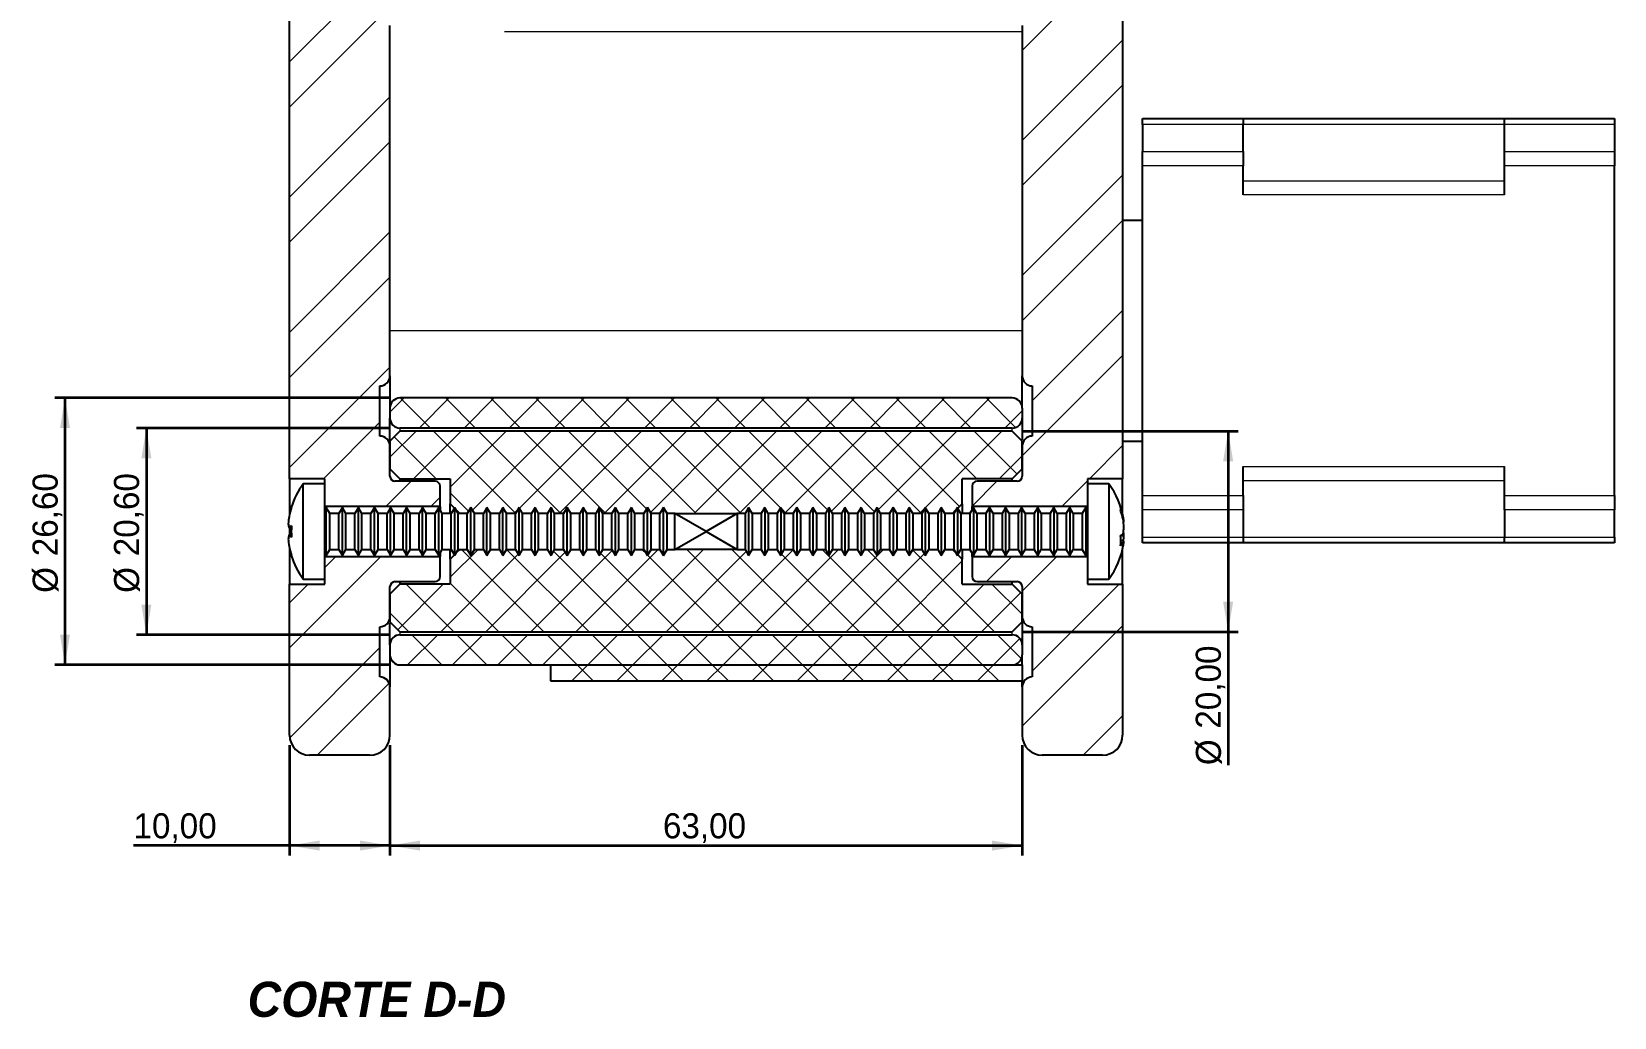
# Model space of a CAD drawing. Header units: millimetres. Extents: x 147 to 1155, y 137 to 770.
# Drawn here: x 950.3 to 1108.1, y 504.9 to 603.1 of the extents above; entities that cross this region are included whole.
import ezdxf

# ---------------------------------------------------------------- set-up
doc = ezdxf.new("R2010")
doc.units = ezdxf.units.MM
doc.linetypes.add('SLD-Solid', pattern=[0])
doc.layers.add('CHEIA', color=7, linetype='Continuous')
doc.styles.add('SLDTEXTSTYLE1', font='ARIALBI.TTF', dxfattribs={"width": 0.948})
doc.styles.add('SLDTEXTSTYLE2', font='ARIAL.TTF', dxfattribs={"width": 0.948})
doc.dimstyles.new('SLDDIMSTYLE1', dxfattribs={"dimtxt": 2.5, "dimasz": 3, "dimexe": 0, "dimexo": 0.0625, "dimtad": 1, "dimrnd": 1e-09, "dimzin": 12, "dimdsep": 46, "dimtxsty": 'SLDTEXTSTYLE1', "dimsah": 1, "dimcen": 0.09, "dimadec": 0, "dimazin": 3, "dimtfac": 1, "dimtdec": 3, "dimtofl": 0, "dimtmove": 0, "dimatfit": 3, "dimfxl": 0, "dimfrac": 2, "dimtolj": 1, "dimtzin": 12, "dimarcsym": 0})

# ---------------------------------------------------------------- blocks, each defined once
blk = doc.blocks.new('SW_HATCH_0')
at = {"color": 0, "linetype": 'SLD-Solid', "lineweight": 18}
for p, q in [((17.83, 31.3), (20.08, 33.55)), ((21.34, 29.68), (17.83, 33.18)), ((20.69, 29.68), (24.57, 33.55)), ((25.83, 29.68), (21.96, 33.55)), ((25.19, 29.68), (29.06, 33.55)), ((30.32, 29.68), (26.45, 33.55)), ((29.68, 29.68), (33.55, 33.55)), ((34.81, 29.68), (30.94, 33.55)), ((34.17, 29.68), (38.04, 33.55)), ((39.3, 29.68), (35.43, 33.55)), ((38.66, 29.68), (42.53, 33.55)), ((43.79, 29.68), (39.92, 33.55)), ((43.15, 29.68), (47.02, 33.55)), ((48.28, 29.68), (44.41, 33.55)), ((47.64, 29.68), (51.51, 33.55)), ((52.77, 29.68), (48.9, 33.55)), ((52.13, 29.68), (56, 33.55)), ((57.26, 29.68), (53.39, 33.55)), ((56.62, 29.68), (60.49, 33.55)), ((61.75, 29.68), (57.88, 33.55)), ((61.11, 29.68), (64.83, 33.4)), ((64.83, 31.08), (62.37, 33.55)), ((-8.17, 14.28), (-1.95, 20.5)), ((-8.15, 18.79), (-6.46, 20.48)), ((65.83, 11.95), (74, 20.12)), ((65.83, 7.46), (74.83, 16.46)), ((-8.17, 5.3), (1.83, 15.3)), ((-6.23, 2.75), (0.83, 9.81)), ((3.31, 7.8), (6.31, 10.8)), ((7.29, 7.8), (4.29, 10.8)), ((7.8, 7.8), (10.8, 10.8)), ((11.78, 7.8), (8.78, 10.8)), ((12.29, 7.8), (15.29, 10.8)), ((16.27, 7.8), (13.27, 10.8)), ((16.78, 7.8), (19.78, 10.8)), ((20.76, 7.8), (17.76, 10.8)), ((21.27, 7.8), (24.27, 10.8)), ((25.25, 7.8), (22.25, 10.8)), ((25.76, 7.8), (28.76, 10.8)), ((29.74, 7.8), (26.74, 10.8)), ((30.25, 7.8), (33.25, 10.8)), ((34.23, 7.8), (31.23, 10.8)), ((34.74, 7.8), (37.74, 10.8)), ((38.72, 7.8), (35.72, 10.8)), ((39.23, 7.8), (42.23, 10.8)), ((43.21, 7.8), (40.21, 10.8)), ((43.72, 7.8), (46.72, 10.8)), ((47.7, 7.8), (44.7, 10.8)), ((48.21, 7.8), (51.21, 10.8)), ((52.19, 7.8), (49.19, 10.8)), ((52.7, 7.8), (55.7, 10.8)), ((56.68, 7.8), (53.68, 10.8)), ((57.19, 7.8), (60.19, 10.8)), ((61.17, 7.8), (58.17, 10.8)), ((61.68, 7.8), (64.46, 10.58)), ((64.82, 8.65), (62.66, 10.8)), ((2.8, 7.8), (1.83, 8.77)), ((1.83, 6.32), (3.01, 7.5)), ((2.79, 2.79), (7.5, 7.5)), ((11.2, -0.6), (3.1, 7.5)), ((7.24, 2.75), (11.99, 7.5)), ((15.8, -0.71), (7.59, 7.5)), ((8.53, -0.45), (16.48, 7.5)), ((20.29, -0.71), (12.08, 7.5)), ((13.19, -0.28), (20.97, 7.5)), ((24.25, -0.17), (16.57, 7.5)), ((17.25, -0.71), (25.46, 7.5)), ((28.93, -0.37), (21.06, 7.5)), ((21.74, -0.71), (29.95, 7.5)), ((33.8, -0.75), (25.55, 7.5)), ((26.24, -0.7), (34.44, 7.5)), ((38.25, -0.71), (30.04, 7.5)), ((30.68, -0.75), (38.93, 7.5)), ((42.28, -0.25), (34.53, 7.5)), ((35.17, -0.75), (43.42, 7.5)), ((46.97, -0.45), (39.02, 7.5)), ((39.7, -0.71), (47.91, 7.5)), ((51.66, -0.64), (43.51, 7.5)), ((44.27, -0.63), (52.4, 7.5)), ((56.21, -0.71), (48, 7.5)), ((48.96, -0.43), (56.89, 7.5)), ((58.83, 1.16), (52.49, 7.5)), ((53.65, -0.23), (61.38, 7.5)), ((61.73, 2.75), (56.98, 7.5)), ((61.12, 2.75), (64.83, 6.46)), ((64.83, 4.14), (61.47, 7.5)), ((67.35, 0), (74.83, 7.48)), ((3.36, 2.75), (1.83, 4.28)), ((0, 0), (2.5, 2.5)), ((4.49, 0), (6.75, 2.26)), ((59.83, 1.46), (60.87, 2.5)), ((74.59, 2.75), (74.83, 2.99)), ((57.66, -0.71), (58.83, 0.46)), ((24.78, -0.71), (24.45, -0.38)), ((42.74, -0.71), (42.7, -0.66)), ((53.17, -0.71), (53.28, -0.6)), ((7.83, -5.64), (9.18, -4.29)), ((9.95, -12.5), (17.77, -4.68)), ((18.61, -12.5), (10.4, -4.29)), ((13.13, -4.83), (13.67, -4.29)), ((14.44, -12.5), (22.45, -4.49)), ((23.1, -12.5), (14.99, -4.39)), ((18.93, -12.5), (27.14, -4.29)), ((27.59, -12.5), (19.67, -4.58)), ((23.42, -12.5), (31.67, -4.25)), ((24.03, -4.45), (23.87, -4.29)), ((27.91, -12.5), (36.16, -4.25)), ((36.57, -12.5), (28.36, -4.29)), ((32.4, -12.5), (40.49, -4.41)), ((41.06, -12.5), (32.81, -4.25)), ((36.89, -12.5), (45.1, -4.29)), ((45.55, -12.5), (37.71, -4.66)), ((41.38, -12.5), (49.59, -4.29)), ((42.27, -4.73), (41.83, -4.29)), ((54.53, -12.5), (46.32, -4.29)), ((50.36, -12.5), (58.22, -4.64)), ((59.02, -12.5), (50.81, -4.29)), ((53.71, -4.67), (54.08, -4.29)), ((63.51, -12.5), (55.44, -4.43)), ((-8.17, -12.66), (-0.51, -5)), ((5.46, -12.5), (13.08, -4.88)), ((14.12, -12.5), (7.83, -6.21)), ((32.08, -12.5), (24.36, -4.78)), ((50.04, -12.5), (42.4, -4.85)), ((45.87, -12.5), (53.53, -4.84)), ((59.99, -7.36), (62.35, -5)), ((64.34, -7.5), (66.84, -5)), ((-8.17, -8.17), (-7.75, -7.75)), ((1.9, -11.57), (5.72, -7.75)), ((9.63, -12.5), (4.88, -7.75)), ((5.97, -7.5), (6.83, -6.64)), ((54.85, -12.5), (59.6, -7.75)), ((59.34, -12.5), (63.96, -7.88)), ((64.83, -9.33), (63.25, -7.75)), ((65.83, -14.99), (73.07, -7.75)), ((5.14, -12.5), (1.83, -9.19)), ((64.83, -20.48), (74.83, -10.48)), ((-8.17, -21.64), (0.83, -12.64)), ((3.95, -15.8), (1.84, -13.69)), ((2.31, -15.65), (5.16, -12.8)), ((8.44, -15.8), (5.44, -12.8)), ((6.65, -15.8), (9.65, -12.8)), ((12.93, -15.8), (9.93, -12.8)), ((11.14, -15.8), (14.14, -12.8)), ((17.42, -15.8), (14.42, -12.8)), ((15.63, -15.8), (18.63, -12.8)), ((21.91, -15.8), (18.91, -12.8)), ((20.12, -15.8), (23.12, -12.8)), ((26.4, -15.8), (23.4, -12.8)), ((24.61, -15.8), (27.61, -12.8)), ((30.89, -15.8), (27.89, -12.8)), ((29.1, -15.8), (32.1, -12.8)), ((35.38, -15.8), (32.38, -12.8)), ((33.59, -15.8), (36.59, -12.8)), ((39.87, -15.8), (36.87, -12.8)), ((38.08, -15.8), (41.08, -12.8)), ((44.36, -15.8), (41.36, -12.8)), ((42.57, -15.8), (45.57, -12.8)), ((48.85, -15.8), (45.85, -12.8)), ((47.06, -15.8), (50.06, -12.8)), ((53.34, -15.8), (50.34, -12.8)), ((51.55, -15.8), (54.55, -12.8)), ((57.83, -15.8), (54.83, -12.8)), ((56.04, -15.8), (59.04, -12.8)), ((62.32, -15.8), (59.32, -12.8)), ((60.53, -15.8), (63.53, -12.8)), ((64.83, -13.82), (63.81, -12.8)), ((-8.17, -26.13), (0.95, -17.01)), ((64.83, -29.46), (74.83, -19.46)), ((-8.17, -35.11), (1.83, -25.11)), ((64.83, -33.95), (74.83, -23.95)), ((-8.17, -39.6), (1.83, -29.6)), ((64.83, -42.93), (74.83, -32.93)), ((64.83, -47.42), (74.83, -37.42)), ((-8.17, -48.58), (1.83, -38.58)), ((-8.17, -53.07), (1.83, -43.07)), ((65.83, -55.4), (74.83, -46.4)), ((64.83, -60.89), (74.83, -50.89)), ((-8.17, -62.05), (1.83, -52.05)), ((1.83, -56.54), (3.25, -55.12)), ((5.86, -58.12), (2.86, -55.12)), ((4.74, -58.12), (7.74, -55.12)), ((10.35, -58.12), (7.35, -55.12)), ((9.23, -58.12), (12.23, -55.12)), ((14.84, -58.12), (11.84, -55.12)), ((13.72, -58.12), (16.72, -55.12)), ((19.33, -58.12), (16.33, -55.12)), ((18.21, -58.12), (21.21, -55.12)), ((23.82, -58.12), (20.82, -55.12)), ((22.7, -58.12), (25.7, -55.12)), ((28.31, -58.12), (25.31, -55.12)), ((27.19, -58.12), (30.19, -55.12)), ((32.8, -58.12), (29.8, -55.12)), ((31.68, -58.12), (34.68, -55.12)), ((37.29, -58.12), (34.29, -55.12)), ((36.17, -58.12), (39.17, -55.12)), ((41.78, -58.12), (38.78, -55.12)), ((40.66, -58.12), (43.66, -55.12)), ((46.27, -58.12), (43.27, -55.12)), ((45.15, -58.12), (48.15, -55.12)), ((50.76, -58.12), (47.76, -55.12)), ((49.64, -58.12), (52.64, -55.12)), ((55.25, -58.12), (52.25, -55.12)), ((54.13, -58.12), (57.13, -55.12)), ((59.74, -58.12), (56.74, -55.12)), ((58.62, -58.12), (61.62, -55.12)), ((64.17, -58.06), (61.23, -55.12)), ((63.11, -58.12), (64.83, -56.4)), ((-4.8, -63.17), (0.83, -57.54)), ((1.83, -61.03), (4.44, -58.42)), ((6.42, -63.17), (2.25, -59)), ((4.18, -63.17), (8.93, -58.42)), ((14.35, -66.61), (6.16, -58.42)), ((7.83, -64.01), (13.42, -58.42)), ((10.05, -66.29), (17.91, -58.42)), ((18.86, -66.63), (10.65, -58.42)), ((14.73, -66.09), (22.4, -58.42)), ((23.35, -66.63), (15.14, -58.42)), ((18.68, -66.63), (26.89, -58.42)), ((27.4, -66.18), (19.63, -58.42)), ((23.17, -66.63), (31.38, -58.42)), ((32.37, -66.67), (24.12, -58.42)), ((27.78, -66.52), (35.87, -58.42)), ((36.82, -66.63), (28.61, -58.42)), ((32.11, -66.67), (40.36, -58.42)), ((40.75, -66.06), (33.1, -58.42)), ((36.64, -66.63), (44.85, -58.42)), ((45.43, -66.26), (37.59, -58.42)), ((41.13, -66.63), (49.34, -58.42)), ((50.12, -66.46), (42.08, -58.42)), ((45.81, -66.44), (53.83, -58.42)), ((54.78, -66.63), (46.57, -58.42)), ((50.5, -66.24), (58.32, -58.42)), ((58.57, -65.93), (51.06, -58.42)), ((55.19, -66.05), (62.81, -58.42)), ((60.3, -63.17), (55.55, -58.42)), ((64.31, -62.69), (60.04, -58.42)), ((71.53, -63.17), (74.83, -59.87)), ((62.55, -63.17), (64.83, -60.89)), ((1.43, -65.92), (3.93, -63.42)), ((9.66, -66.41), (7.83, -64.58)), ((59.83, -65.89), (62.3, -63.42)), ((68.78, -65.92), (71.33, -63.37)), ((5.92, -65.92), (6.83, -65.01)), ((41.31, -66.63), (40.87, -66.18)), ((54.6, -66.63), (55.11, -66.12)), ((14.19, -66.63), (14.54, -66.28)), ((-8.17, -80.01), (0.92, -70.92)), ((-4.67, -72.02), (-3.57, -70.92)), ((6.89, -78.42), (14.62, -70.69)), ((7.83, -72.99), (10.61, -70.21)), ((17.18, -78.42), (8.97, -70.21)), ((11.38, -78.42), (19.3, -70.5)), ((21.67, -78.42), (13.46, -70.21)), ((14.96, -70.35), (15.1, -70.21)), ((15.87, -78.42), (23.99, -70.3)), ((26.16, -78.42), (18.14, -70.4)), ((20.36, -78.42), (28.57, -70.21)), ((30.65, -78.42), (22.82, -70.59)), ((24.85, -78.42), (33.1, -70.17)), ((27.42, -70.7), (26.93, -70.21)), ((35.14, -78.42), (27.51, -70.79)), ((29.34, -78.42), (37.34, -70.42)), ((39.63, -78.42), (31.38, -70.17)), ((33.83, -78.42), (42.03, -70.23)), ((44.12, -78.42), (35.87, -70.17)), ((38.32, -78.42), (46.53, -70.21)), ((40.44, -70.25), (40.4, -70.21)), ((48.61, -78.42), (40.86, -70.67)), ((42.81, -78.42), (51.02, -70.21)), ((53.1, -78.42), (44.89, -70.21)), ((47.3, -78.42), (55.07, -70.65)), ((57.59, -78.42), (49.38, -70.21)), ((62.08, -78.42), (53.9, -70.24)), ((61.28, -73.42), (63.78, -70.92)), ((64.83, -74.36), (68.27, -70.92)), ((51.79, -78.42), (58.83, -71.38)), ((-8.17, -75.52), (-6.32, -73.67)), ((2.62, -78.21), (7.15, -73.67)), ((8.2, -78.42), (3.45, -73.67)), ((12.69, -78.42), (7.83, -73.56)), ((56.28, -78.42), (61.03, -73.67)), ((64.83, -76.68), (61.82, -73.67)), ((65.83, -82.34), (74.5, -73.67)), ((60.77, -78.42), (64.68, -74.52)), ((3.71, -78.42), (1.83, -76.54)), ((3.59, -81.72), (6.59, -78.72)), ((7.01, -81.72), (4.01, -78.72)), ((8.08, -81.72), (11.08, -78.72)), ((11.5, -81.72), (8.5, -78.72)), ((12.57, -81.72), (15.57, -78.72)), ((15.99, -81.72), (12.99, -78.72)), ((17.06, -81.72), (20.06, -78.72)), ((20.48, -81.72), (17.48, -78.72)), ((21.55, -81.72), (24.55, -78.72)), ((24.97, -81.72), (21.97, -78.72)), ((26.04, -81.72), (29.04, -78.72)), ((29.46, -81.72), (26.46, -78.72)), ((30.53, -81.72), (33.53, -78.72)), ((33.95, -81.72), (30.95, -78.72)), ((35.02, -81.72), (38.02, -78.72)), ((38.44, -81.72), (35.44, -78.72)), ((39.51, -81.72), (42.51, -78.72)), ((42.93, -81.72), (39.93, -78.72)), ((44, -81.72), (47, -78.72)), ((47.42, -81.72), (44.42, -78.72)), ((48.49, -81.72), (51.49, -78.72)), ((51.91, -81.72), (48.91, -78.72)), ((52.98, -81.72), (55.98, -78.72)), ((56.4, -81.72), (53.4, -78.72)), ((57.47, -81.72), (60.47, -78.72)), ((60.89, -81.72), (57.89, -78.72)), ((64.76, -81.1), (62.38, -78.72)), ((64.83, -87.83), (74.83, -77.83)), ((-8.15, -88.98), (0.83, -79.99)), ((61.96, -81.72), (64.6, -79.08)), ((2.44, -81.64), (1.91, -81.11)), ((19.95, -83.32), (21.55, -81.72)), ((22.08, -83.32), (20.48, -81.72)), ((24.44, -83.32), (26.04, -81.72)), ((26.57, -83.32), (24.97, -81.72)), ((28.93, -83.32), (30.53, -81.72)), ((31.06, -83.32), (29.46, -81.72)), ((33.42, -83.32), (35.02, -81.72)), ((35.55, -83.32), (33.95, -81.72)), ((37.91, -83.32), (39.51, -81.72)), ((40.04, -83.32), (38.44, -81.72)), ((42.4, -83.32), (44, -81.72)), ((44.53, -83.32), (42.93, -81.72)), ((46.89, -83.32), (48.49, -81.72)), ((49.02, -83.32), (47.42, -81.72)), ((51.38, -83.32), (52.98, -81.72)), ((53.51, -83.32), (51.91, -81.72)), ((55.87, -83.32), (57.47, -81.72)), ((58, -83.32), (56.4, -81.72)), ((60.36, -83.32), (61.96, -81.72)), ((62.49, -83.32), (60.89, -81.72)), ((-5.41, -90.72), (1.76, -83.55)), ((70.92, -90.72), (74.83, -86.81))]:
    blk.add_line(p, q, dxfattribs=at)
blk = doc.blocks.new('_D_8')
at = {"color": 5, "linetype": 'SLD-Solid', "lineweight": 35}
for p, q in [((986.05, 531.97), (986.05, 520.97)), ((1049.05, 531.97), (1049.05, 520.97)), ((986.05, 521.97), (1049.05, 521.97))]:
    blk.add_line(p, q, dxfattribs=at)
for points in [[(986.05, 521.97), (989.05, 521.47), (989.05, 522.47)], [(1049.05, 521.97), (1046.05, 522.47), (1046.05, 521.47)]]:
    blk.add_solid(points, dxfattribs=at)
at = {"color": 5, "linetype": 'SLD-Solid', "lineweight": 35, "insert": (1013.25, 525.19), "char_height": 2.5, "attachment_point": 1, "style": 'SLDTEXTSTYLE2'}
blk.add_mtext('63,00', dxfattribs=at)
blk = doc.blocks.new('_D_9')
at = {"color": 5, "linetype": 'SLD-Solid', "lineweight": 35}
for p, q in [((976.05, 531.97), (976.05, 520.97)), ((986.05, 531.97), (986.05, 520.97)), ((976.05, 521.97), (960.5, 521.97)), ((986.05, 521.97), (976.05, 521.97))]:
    blk.add_line(p, q, dxfattribs=at)
for points in [[(976.05, 521.97), (979.05, 521.47), (979.05, 522.47)], [(986.05, 521.97), (983.05, 522.47), (983.05, 521.47)]]:
    blk.add_solid(points, dxfattribs=at)
at = {"color": 5, "linetype": 'SLD-Solid', "lineweight": 35, "insert": (960.5, 525.19), "char_height": 2.5, "attachment_point": 1, "style": 'SLDTEXTSTYLE2'}
blk.add_mtext('10,00', dxfattribs=at)
blk = doc.blocks.new('_D_10')
at = {"color": 5, "linetype": 'SLD-Solid', "lineweight": 35}
for p, q in [((986.05, 566.57), (952.67, 566.57)), ((953.67, 566.57), (953.67, 539.97)), ((986.05, 539.97), (952.67, 539.97))]:
    blk.add_line(p, q, dxfattribs=at)
for points in [[(953.67, 566.57), (953.17, 563.57), (954.17, 563.57)], [(953.67, 539.97), (954.17, 542.97), (953.17, 542.97)]]:
    blk.add_solid(points, dxfattribs=at)
at = {"color": 5, "linetype": 'SLD-Solid', "lineweight": 35, "char_height": 2.5, "attachment_point": 1, "rotation": 90, "style": 'SLDTEXTSTYLE2'}
for s, insert in [('26,60', (950.44, 550.8)), ('%%c', (950.45, 547.15))]:
    blk.add_mtext(s, dxfattribs=dict(at, insert=insert))
blk = doc.blocks.new('_D_11')
at = {"color": 5, "linetype": 'SLD-Solid', "lineweight": 35}
for p, q in [((986.05, 563.57), (960.78, 563.57)), ((961.78, 563.57), (961.78, 542.97)), ((986.05, 542.97), (960.78, 542.97))]:
    blk.add_line(p, q, dxfattribs=at)
for points in [[(961.78, 563.57), (961.28, 560.57), (962.28, 560.57)], [(961.78, 542.97), (962.28, 545.97), (961.28, 545.97)]]:
    blk.add_solid(points, dxfattribs=at)
at = {"color": 5, "linetype": 'SLD-Solid', "lineweight": 35, "char_height": 2.5, "attachment_point": 1, "rotation": 90, "style": 'SLDTEXTSTYLE2'}
for s, insert in [('20,60', (958.55, 550.8)), ('%%c', (958.56, 547.15))]:
    blk.add_mtext(s, dxfattribs=dict(at, insert=insert))
blk = doc.blocks.new('_D_12')
at = {"color": 5, "linetype": 'SLD-Solid', "lineweight": 35}
for p, q in [((1049.05, 563.27), (1070.57, 563.27)), ((1069.57, 563.27), (1069.57, 543.27)), ((1049.05, 543.27), (1070.57, 543.27)), ((1069.57, 543.27), (1069.57, 529.98))]:
    blk.add_line(p, q, dxfattribs=at)
for points in [[(1069.57, 563.27), (1069.07, 560.27), (1070.07, 560.27)], [(1069.57, 543.27), (1070.07, 546.27), (1069.07, 546.27)]]:
    blk.add_solid(points, dxfattribs=at)
at = {"color": 5, "linetype": 'SLD-Solid', "lineweight": 35, "char_height": 2.5, "attachment_point": 1, "rotation": 90, "style": 'SLDTEXTSTYLE2'}
for s, insert in [('20,00', (1066.34, 533.62)), ('%%c', (1066.35, 529.98))]:
    blk.add_mtext(s, dxfattribs=dict(at, insert=insert))

msp = doc.modelspace()

# ---------------------------------------------------------------- linework, layer by layer
at = {"color": 8, "linetype": 'SLD-Solid', "lineweight": 18}
for p, q in [((1049.05, 603.073), (997.473, 603.073)), ((1071.05, 593.836), (1061.05, 593.836)), ((1097.09, 593.836), (1071.05, 593.836)), ((1108.05, 593.836), (1097.09, 593.836)), ((1061.05, 591.118), (1071.05, 591.118)), ((1097.09, 591.118), (1108.05, 591.118)), ((1071.05, 589.704), (1061.05, 589.704)), ((1108.05, 589.704), (1097.09, 589.704)), ((1071.05, 588.218), (1097.09, 588.218)), ((1097.09, 586.804), (1071.05, 586.804)), ((1049.05, 573.272), (986.05, 573.272)), ((987.05, 563.572), (987.05, 563.272)), ((1048.05, 563.272), (1048.05, 563.572)), ((1071.05, 559.739), (1097.09, 559.739)), ((1097.09, 558.325), (1071.05, 558.325)), ((1061.05, 556.839), (1071.05, 556.839)), ((1097.09, 556.839), (1108.05, 556.839)), ((1071.05, 555.425), (1061.05, 555.425)), ((1108.05, 555.425), (1097.09, 555.425)), ((1061.05, 552.707), (1071.05, 552.707)), ((1071.05, 552.707), (1097.09, 552.707)), ((1097.09, 552.707), (1108.05, 552.707)), ((987.05, 543.272), (987.05, 542.972)), ((1048.05, 542.972), (1048.05, 543.272)), ((1048.199, 539.983), (1049.05, 539.983))]:
    msp.add_line(p, q, dxfattribs=at)
at = {"layer": 'CHEIA', "color": 3}
for p, q in [((976.05, 558.522), (976.05, 613.942)), ((1059.05, 613.942), (1059.05, 558.522)), ((986.05, 568.772), (986.05, 603.692)), ((997.473, 603.072), (997.473, 603.073)), ((1049.05, 603.692), (1049.05, 568.772)), ((1061.05, 594.422), (1071.05, 594.422)), ((1061.05, 593.836), (1061.05, 594.422)), ((1061.05, 593.836), (1061.05, 591.118)), ((1071.05, 594.422), (1071.05, 593.836)), ((1071.05, 594.422), (1097.09, 594.422)), ((1071.05, 591.118), (1071.05, 593.836)), ((1097.09, 594.422), (1108.05, 594.422)), ((1097.09, 593.836), (1097.09, 594.422)), ((1097.09, 591.118), (1097.09, 593.836)), ((1108.05, 594.422), (1108.05, 593.836)), ((1108.05, 593.836), (1108.05, 591.118)), ((1061.05, 589.704), (1061.05, 591.118)), ((1071.05, 591.118), (1071.05, 589.704)), ((1097.09, 589.704), (1097.09, 591.118)), ((1108.05, 591.118), (1108.05, 589.704)), ((1061.05, 556.839), (1061.05, 589.704)), ((1071.05, 586.804), (1071.05, 589.704)), ((1097.09, 586.804), (1097.09, 589.704)), ((1108.05, 556.839), (1108.05, 589.704)), ((1061.05, 584.272), (1059.05, 584.272)), ((985.05, 562.772), (985.05, 567.772)), ((986.05, 568.772), (986.05, 565.572)), ((1049.05, 565.572), (1049.05, 568.772)), ((1050.05, 567.772), (1050.05, 562.772)), ((1048.05, 566.572), (987.05, 566.572)), ((986.05, 565.572), (986.05, 564.572)), ((986.05, 562.322), (986.05, 564.572)), ((1049.05, 565.572), (1049.05, 564.572)), ((1049.05, 564.572), (1049.05, 562.365)), ((987.05, 563.272), (986.05, 562.272)), ((1048.05, 563.572), (987.05, 563.572)), ((1048.05, 563.272), (987.05, 563.272)), ((1049.05, 562.272), (1048.05, 563.272)), ((986.05, 562.272), (986.05, 559.522)), ((986.05, 558.772), (986.05, 561.772)), ((1049.05, 559.522), (1049.05, 562.272)), ((1049.05, 561.772), (1049.05, 558.772)), ((1059.05, 562.272), (1061.05, 562.272)), ((979.55, 558.522), (976.05, 558.522)), ((976.05, 558.522), (976.05, 555.001)), ((979.55, 558.022), (979.55, 558.522)), ((986.05, 559.522), (987.05, 558.522)), ((990.55, 558.272), (986.55, 558.272)), ((987.05, 558.522), (987.05, 558.272)), ((987.05, 558.522), (992.05, 558.522)), ((992.05, 558.522), (992.05, 556.022)), ((1048.05, 558.522), (1043.05, 558.522)), ((1043.05, 556.022), (1043.05, 558.522)), ((1048.55, 558.272), (1044.55, 558.272)), ((1048.05, 558.522), (1049.05, 559.522)), ((1048.05, 558.272), (1048.05, 558.522)), ((1059.05, 558.522), (1055.55, 558.522)), ((1055.55, 558.522), (1055.55, 558.022)), ((1059.05, 555.049), (1059.05, 558.522)), ((1071.05, 556.839), (1071.05, 559.739)), ((1097.09, 556.839), (1097.09, 559.739)), ((979.55, 558.022), (977.413, 558.022)), ((977.413, 553.272), (977.413, 558.022)), ((979.55, 553.272), (979.55, 558.022)), ((991.05, 555.772), (991.05, 557.772)), ((1044.05, 557.772), (1044.05, 555.772)), ((1057.687, 558.022), (1055.55, 558.022)), ((1055.55, 558.022), (1055.55, 548.522)), ((1057.687, 558.022), (1057.687, 548.522)), ((1061.05, 555.425), (1061.05, 556.839)), ((1071.05, 556.839), (1071.05, 555.425)), ((1097.09, 555.425), (1097.09, 556.839)), ((1108.05, 556.839), (1108.05, 555.425)), ((976.242, 555.68), (976.222, 555.682)), ((991.05, 555.772), (979.55, 555.772)), ((979.71, 555.672), (979.55, 555.672)), ((980.062, 555.062), (979.71, 555.672)), ((979.71, 553.272), (979.71, 555.672)), ((981.31, 555.672), (980.958, 555.062)), ((981.662, 555.062), (981.31, 555.672)), ((981.31, 553.272), (981.31, 555.672)), ((982.91, 555.672), (982.558, 555.062)), ((983.262, 555.062), (982.91, 555.672)), ((982.91, 553.272), (982.91, 555.672)), ((984.51, 555.672), (984.158, 555.062)), ((984.862, 555.062), (984.51, 555.672)), ((984.51, 553.272), (984.51, 555.672)), ((986.11, 555.672), (985.758, 555.062)), ((986.462, 555.062), (986.11, 555.672)), ((986.11, 553.272), (986.11, 555.672)), ((987.71, 555.672), (987.358, 555.062)), ((988.062, 555.062), (987.71, 555.672)), ((987.71, 553.272), (987.71, 555.672)), ((989.31, 555.672), (988.958, 555.062)), ((989.662, 555.062), (989.31, 555.672)), ((989.31, 553.272), (989.31, 555.672)), ((990.91, 555.672), (990.558, 555.062)), ((991.262, 555.062), (990.91, 555.672)), ((990.91, 553.272), (990.91, 555.672)), ((991.05, 555.772), (991.05, 555.429)), ((992.05, 556.022), (992.47, 555.602)), ((992.05, 555.062), (992.05, 556.022)), ((992.51, 555.672), (992.158, 555.062)), ((992.862, 555.062), (992.51, 555.672)), ((992.51, 553.272), (992.51, 555.672)), ((992.66, 555.411), (993.01, 555.062)), ((994.11, 555.672), (993.758, 555.062)), ((994.462, 555.062), (994.11, 555.672)), ((994.11, 553.272), (994.11, 555.672)), ((995.71, 555.672), (995.358, 555.062)), ((996.062, 555.062), (995.71, 555.672)), ((995.71, 553.272), (995.71, 555.672)), ((997.31, 555.672), (996.958, 555.062)), ((997.662, 555.062), (997.31, 555.672)), ((997.31, 553.272), (997.31, 555.672)), ((998.91, 555.672), (998.558, 555.062)), ((999.262, 555.062), (998.91, 555.672)), ((998.91, 553.272), (998.91, 555.672)), ((1000.51, 555.672), (1000.158, 555.062)), ((1000.862, 555.062), (1000.51, 555.672)), ((1000.51, 553.272), (1000.51, 555.672)), ((1002.11, 555.672), (1001.758, 555.062)), ((1002.462, 555.062), (1002.11, 555.672)), ((1002.11, 553.272), (1002.11, 555.672)), ((1003.71, 555.672), (1003.358, 555.062)), ((1004.062, 555.062), (1003.71, 555.672)), ((1003.71, 553.272), (1003.71, 555.672)), ((1005.31, 555.672), (1004.958, 555.062)), ((1005.662, 555.062), (1005.31, 555.672)), ((1005.31, 553.272), (1005.31, 555.672)), ((1006.91, 555.672), (1006.558, 555.062)), ((1007.262, 555.062), (1006.91, 555.672)), ((1006.91, 553.272), (1006.91, 555.672)), ((1008.51, 555.672), (1008.158, 555.062)), ((1008.862, 555.062), (1008.51, 555.672)), ((1008.51, 553.272), (1008.51, 555.672)), ((1010.11, 555.672), (1009.758, 555.062)), ((1010.462, 555.062), (1010.11, 555.672)), ((1010.11, 553.272), (1010.11, 555.672)), ((1011.71, 555.672), (1011.358, 555.062)), ((1012.062, 555.062), (1011.71, 555.672)), ((1011.71, 553.272), (1011.71, 555.672)), ((1013.31, 555.672), (1012.958, 555.062)), ((1013.662, 555.062), (1013.31, 555.672)), ((1013.31, 553.272), (1013.31, 555.672)), ((1021.79, 555.672), (1021.438, 555.062)), ((1022.142, 555.062), (1021.79, 555.672)), ((1021.79, 555.672), (1021.79, 550.872)), ((1023.39, 555.672), (1023.038, 555.062)), ((1023.742, 555.062), (1023.39, 555.672)), ((1023.39, 555.672), (1023.39, 550.872)), ((1024.99, 555.672), (1024.638, 555.062)), ((1025.342, 555.062), (1024.99, 555.672)), ((1024.99, 555.672), (1024.99, 550.872)), ((1026.59, 555.672), (1026.238, 555.062)), ((1026.942, 555.062), (1026.59, 555.672)), ((1026.59, 555.672), (1026.59, 550.872)), ((1028.19, 555.672), (1027.838, 555.062)), ((1028.542, 555.062), (1028.19, 555.672)), ((1028.19, 555.672), (1028.19, 550.872)), ((1029.79, 555.672), (1029.438, 555.062)), ((1030.142, 555.062), (1029.79, 555.672)), ((1029.79, 555.672), (1029.79, 550.872)), ((1031.39, 555.672), (1031.038, 555.062)), ((1031.742, 555.062), (1031.39, 555.672)), ((1031.39, 555.672), (1031.39, 550.872)), ((1032.99, 555.672), (1032.638, 555.062)), ((1033.342, 555.062), (1032.99, 555.672)), ((1032.99, 555.672), (1032.99, 550.872)), ((1034.59, 555.672), (1034.238, 555.062)), ((1034.942, 555.062), (1034.59, 555.672)), ((1034.59, 555.672), (1034.59, 550.872)), ((1036.19, 555.672), (1035.838, 555.062)), ((1036.542, 555.062), (1036.19, 555.672)), ((1036.19, 555.672), (1036.19, 550.872)), ((1037.79, 555.672), (1037.438, 555.062)), ((1038.142, 555.062), (1037.79, 555.672)), ((1037.79, 555.672), (1037.79, 550.872)), ((1039.39, 555.672), (1039.038, 555.062)), ((1039.742, 555.062), (1039.39, 555.672)), ((1039.39, 555.672), (1039.39, 550.872)), ((1040.99, 555.672), (1040.638, 555.062)), ((1041.342, 555.062), (1040.99, 555.672)), ((1040.99, 555.672), (1040.99, 550.872)), ((1042.09, 555.062), (1042.44, 555.411)), ((1042.59, 555.672), (1042.238, 555.062)), ((1042.942, 555.062), (1042.59, 555.672)), ((1042.59, 555.672), (1042.59, 550.872)), ((1042.63, 555.602), (1043.05, 556.022)), ((1043.05, 556.022), (1043.05, 555.062)), ((1044.19, 555.672), (1043.838, 555.062)), ((1055.55, 555.772), (1044.05, 555.772)), ((1044.05, 555.429), (1044.05, 555.772)), ((1044.542, 555.062), (1044.19, 555.672)), ((1044.19, 555.672), (1044.19, 550.872)), ((1045.79, 555.672), (1045.438, 555.062)), ((1046.142, 555.062), (1045.79, 555.672)), ((1045.79, 555.672), (1045.79, 550.872)), ((1047.39, 555.672), (1047.038, 555.062)), ((1047.742, 555.062), (1047.39, 555.672)), ((1047.39, 555.672), (1047.39, 550.872)), ((1048.99, 555.672), (1048.638, 555.062)), ((1049.342, 555.062), (1048.99, 555.672)), ((1048.99, 555.672), (1048.99, 550.872)), ((1050.59, 555.672), (1050.238, 555.062)), ((1050.942, 555.062), (1050.59, 555.672)), ((1050.59, 555.672), (1050.59, 550.872)), ((1052.19, 555.672), (1051.838, 555.062)), ((1052.542, 555.062), (1052.19, 555.672)), ((1052.19, 555.672), (1052.19, 550.872)), ((1053.79, 555.672), (1053.438, 555.062)), ((1054.142, 555.062), (1053.79, 555.672)), ((1053.79, 555.672), (1053.79, 550.872)), ((1055.39, 555.672), (1055.038, 555.062)), ((1055.55, 555.672), (1055.39, 555.672)), ((1055.39, 555.672), (1055.39, 550.872)), ((1061.05, 552.707), (1061.05, 555.425)), ((1071.05, 555.425), (1071.05, 552.707)), ((1097.09, 555.425), (1097.09, 552.707)), ((1108.05, 552.707), (1108.05, 555.425)), ((976.229, 553.597), (975.994, 553.623)), ((976.05, 553.617), (976.05, 552.927)), ((980.958, 555.062), (980.062, 555.062)), ((980.062, 553.272), (980.062, 555.062)), ((980.958, 553.272), (980.958, 555.062)), ((982.558, 555.062), (981.662, 555.062)), ((981.662, 553.272), (981.662, 555.062)), ((982.558, 553.272), (982.558, 555.062)), ((984.158, 555.062), (983.262, 555.062)), ((983.262, 553.272), (983.262, 555.062)), ((984.158, 553.272), (984.158, 555.062)), ((985.758, 555.062), (984.862, 555.062)), ((984.862, 553.272), (984.862, 555.062)), ((985.758, 553.272), (985.758, 555.062)), ((987.358, 555.062), (986.462, 555.062)), ((986.462, 553.272), (986.462, 555.062)), ((987.358, 553.272), (987.358, 555.062)), ((988.958, 555.062), (988.062, 555.062)), ((988.062, 553.272), (988.062, 555.062)), ((988.958, 553.272), (988.958, 555.062)), ((990.558, 555.062), (989.662, 555.062)), ((989.662, 553.272), (989.662, 555.062)), ((990.558, 553.272), (990.558, 555.062)), ((992.158, 555.062), (991.262, 555.062)), ((991.262, 553.272), (991.262, 555.062)), ((992.158, 553.272), (992.158, 555.062)), ((993.758, 555.062), (992.862, 555.062)), ((992.862, 553.272), (992.862, 555.062)), ((993.758, 553.272), (993.758, 555.062)), ((995.358, 555.062), (994.462, 555.062)), ((994.462, 553.272), (994.462, 555.062)), ((995.358, 553.272), (995.358, 555.062)), ((996.958, 555.062), (996.062, 555.062)), ((996.062, 553.272), (996.062, 555.062)), ((996.958, 553.272), (996.958, 555.062)), ((998.558, 555.062), (997.662, 555.062)), ((997.662, 553.272), (997.662, 555.062)), ((998.558, 553.272), (998.558, 555.062)), ((1000.158, 555.062), (999.262, 555.062)), ((999.262, 553.272), (999.262, 555.062)), ((1000.158, 553.272), (1000.158, 555.062)), ((1001.758, 555.062), (1000.862, 555.062)), ((1000.862, 553.272), (1000.862, 555.062)), ((1001.758, 553.272), (1001.758, 555.062)), ((1003.358, 555.062), (1002.462, 555.062)), ((1002.462, 553.272), (1002.462, 555.062)), ((1003.358, 553.272), (1003.358, 555.062)), ((1004.958, 555.062), (1004.062, 555.062)), ((1004.062, 553.272), (1004.062, 555.062)), ((1004.958, 553.272), (1004.958, 555.062)), ((1006.558, 555.062), (1005.662, 555.062)), ((1005.662, 553.272), (1005.662, 555.062)), ((1006.558, 553.272), (1006.558, 555.062)), ((1008.158, 555.062), (1007.262, 555.062)), ((1007.262, 553.272), (1007.262, 555.062)), ((1008.158, 553.272), (1008.158, 555.062)), ((1009.758, 555.062), (1008.862, 555.062)), ((1008.862, 553.272), (1008.862, 555.062)), ((1009.758, 553.272), (1009.758, 555.062)), ((1011.358, 555.062), (1010.462, 555.062)), ((1010.462, 553.272), (1010.462, 555.062)), ((1011.358, 553.272), (1011.358, 555.062)), ((1012.958, 555.062), (1012.062, 555.062)), ((1012.062, 553.272), (1012.062, 555.062)), ((1012.958, 553.272), (1012.958, 555.062)), ((1014.45, 555.062), (1013.662, 555.062)), ((1013.662, 553.272), (1013.662, 555.062)), ((1017.55, 553.272), (1014.45, 555.062)), ((1014.45, 553.272), (1014.45, 555.062)), ((1020.581, 555.022), (1014.519, 555.022)), ((1020.65, 555.062), (1017.55, 553.272)), ((1021.438, 555.062), (1020.65, 555.062)), ((1020.65, 555.062), (1020.65, 551.482)), ((1021.438, 555.062), (1021.438, 551.482)), ((1023.038, 555.062), (1022.142, 555.062)), ((1022.142, 555.062), (1022.142, 551.482)), ((1023.038, 555.062), (1023.038, 551.482)), ((1024.638, 555.062), (1023.742, 555.062)), ((1023.742, 555.062), (1023.742, 551.482)), ((1024.638, 555.062), (1024.638, 551.482)), ((1026.238, 555.062), (1025.342, 555.062)), ((1025.342, 555.062), (1025.342, 551.482)), ((1026.238, 555.062), (1026.238, 551.482)), ((1027.838, 555.062), (1026.942, 555.062)), ((1026.942, 555.062), (1026.942, 551.482)), ((1027.838, 555.062), (1027.838, 551.482)), ((1029.438, 555.062), (1028.542, 555.062)), ((1028.542, 555.062), (1028.542, 551.482)), ((1029.438, 555.062), (1029.438, 551.482)), ((1031.038, 555.062), (1030.142, 555.062)), ((1030.142, 555.062), (1030.142, 551.482)), ((1031.038, 555.062), (1031.038, 551.482)), ((1032.638, 555.062), (1031.742, 555.062)), ((1031.742, 555.062), (1031.742, 551.482)), ((1032.638, 555.062), (1032.638, 551.482)), ((1034.238, 555.062), (1033.342, 555.062)), ((1033.342, 555.062), (1033.342, 551.482)), ((1034.238, 555.062), (1034.238, 551.482)), ((1035.838, 555.062), (1034.942, 555.062)), ((1034.942, 555.062), (1034.942, 551.482)), ((1035.838, 555.062), (1035.838, 551.482)), ((1037.438, 555.062), (1036.542, 555.062)), ((1036.542, 555.062), (1036.542, 551.482)), ((1037.438, 555.062), (1037.438, 551.482)), ((1039.038, 555.062), (1038.142, 555.062)), ((1038.142, 555.062), (1038.142, 551.482)), ((1039.038, 555.062), (1039.038, 551.482)), ((1040.638, 555.062), (1039.742, 555.062)), ((1039.742, 555.062), (1039.742, 551.482)), ((1040.638, 555.062), (1040.638, 551.482)), ((1042.238, 555.062), (1041.342, 555.062)), ((1041.342, 555.062), (1041.342, 551.482)), ((1042.238, 555.062), (1042.238, 551.482)), ((1043.838, 555.062), (1042.942, 555.062)), ((1042.942, 555.062), (1042.942, 551.482)), ((1043.838, 555.062), (1043.838, 551.482)), ((1045.438, 555.062), (1044.542, 555.062)), ((1044.542, 555.062), (1044.542, 551.482)), ((1045.438, 555.062), (1045.438, 551.482)), ((1047.038, 555.062), (1046.142, 555.062)), ((1046.142, 555.062), (1046.142, 551.482)), ((1047.038, 555.062), (1047.038, 551.482)), ((1048.638, 555.062), (1047.742, 555.062)), ((1047.742, 555.062), (1047.742, 551.482)), ((1048.638, 555.062), (1048.638, 551.482)), ((1050.238, 555.062), (1049.342, 555.062)), ((1049.342, 555.062), (1049.342, 551.482)), ((1050.238, 555.062), (1050.238, 551.482)), ((1051.838, 555.062), (1050.942, 555.062)), ((1050.942, 555.062), (1050.942, 551.482)), ((1051.838, 555.062), (1051.838, 551.482)), ((1053.438, 555.062), (1052.542, 555.062)), ((1052.542, 555.062), (1052.542, 551.482)), ((1053.438, 555.062), (1053.438, 551.482)), ((1055.038, 555.062), (1054.142, 555.062)), ((1054.142, 555.062), (1054.142, 551.482)), ((1055.038, 555.062), (1055.038, 551.482)), ((1059.037, 554.758), (1059.106, 554.762)), ((1059.134, 554.267), (1059.176, 554.272)), ((976.229, 552.947), (975.994, 552.92)), ((977.413, 548.522), (977.413, 553.272)), ((979.55, 548.522), (979.55, 553.272)), ((979.71, 550.872), (979.71, 553.272)), ((980.062, 551.482), (980.062, 553.272)), ((980.958, 551.482), (980.958, 553.272)), ((981.31, 550.872), (981.31, 553.272)), ((981.662, 551.482), (981.662, 553.272)), ((982.558, 551.482), (982.558, 553.272)), ((982.91, 550.872), (982.91, 553.272)), ((983.262, 551.482), (983.262, 553.272)), ((984.158, 551.482), (984.158, 553.272)), ((984.51, 550.872), (984.51, 553.272)), ((984.862, 551.482), (984.862, 553.272)), ((985.758, 551.482), (985.758, 553.272)), ((986.11, 550.872), (986.11, 553.272)), ((986.462, 551.482), (986.462, 553.272)), ((987.358, 551.482), (987.358, 553.272)), ((987.71, 550.872), (987.71, 553.272)), ((988.062, 551.482), (988.062, 553.272)), ((988.958, 551.482), (988.958, 553.272)), ((989.31, 550.872), (989.31, 553.272)), ((989.662, 551.482), (989.662, 553.272)), ((990.558, 551.482), (990.558, 553.272)), ((990.91, 550.872), (990.91, 553.272)), ((991.262, 551.482), (991.262, 553.272)), ((992.158, 551.482), (992.158, 553.272)), ((992.51, 550.872), (992.51, 553.272)), ((992.862, 551.482), (992.862, 553.272)), ((993.758, 551.482), (993.758, 553.272)), ((994.11, 550.872), (994.11, 553.272)), ((994.462, 551.482), (994.462, 553.272)), ((995.358, 551.482), (995.358, 553.272)), ((995.71, 550.872), (995.71, 553.272)), ((996.062, 551.482), (996.062, 553.272)), ((996.958, 551.482), (996.958, 553.272)), ((997.31, 550.872), (997.31, 553.272)), ((997.662, 551.482), (997.662, 553.272)), ((998.558, 551.482), (998.558, 553.272)), ((998.91, 550.872), (998.91, 553.272)), ((999.262, 551.482), (999.262, 553.272)), ((1000.158, 551.482), (1000.158, 553.272)), ((1000.51, 550.872), (1000.51, 553.272)), ((1000.862, 551.482), (1000.862, 553.272)), ((1001.758, 551.482), (1001.758, 553.272)), ((1002.11, 550.872), (1002.11, 553.272)), ((1002.462, 551.482), (1002.462, 553.272)), ((1003.358, 551.482), (1003.358, 553.272)), ((1003.71, 550.872), (1003.71, 553.272)), ((1004.062, 551.482), (1004.062, 553.272)), ((1004.958, 551.482), (1004.958, 553.272)), ((1005.31, 550.872), (1005.31, 553.272)), ((1005.662, 551.482), (1005.662, 553.272)), ((1006.558, 551.482), (1006.558, 553.272)), ((1006.91, 550.872), (1006.91, 553.272)), ((1007.262, 551.482), (1007.262, 553.272)), ((1008.158, 551.482), (1008.158, 553.272)), ((1008.51, 550.872), (1008.51, 553.272)), ((1008.862, 551.482), (1008.862, 553.272)), ((1009.758, 551.482), (1009.758, 553.272)), ((1010.11, 550.872), (1010.11, 553.272)), ((1010.462, 551.482), (1010.462, 553.272)), ((1011.358, 551.482), (1011.358, 553.272)), ((1011.71, 550.872), (1011.71, 553.272)), ((1012.062, 551.482), (1012.062, 553.272)), ((1012.958, 551.482), (1012.958, 553.272)), ((1013.31, 550.872), (1013.31, 553.272)), ((1013.662, 551.482), (1013.662, 553.272)), ((1014.45, 551.482), (1017.55, 553.272)), ((1014.45, 551.482), (1014.45, 553.272)), ((1017.55, 553.272), (1020.65, 551.482)), ((1058.867, 552.871), (1059.176, 552.858)), ((1058.878, 552.41), (1059.106, 552.385)), ((1061.05, 552.122), (1061.05, 552.707)), ((1071.05, 552.122), (1061.05, 552.122)), ((1071.05, 552.707), (1071.05, 552.122)), ((1097.09, 552.122), (1071.05, 552.122)), ((1097.09, 552.122), (1097.09, 552.707)), ((1108.05, 552.122), (1097.09, 552.122)), ((1108.05, 552.707), (1108.05, 552.122)), ((976.05, 551.542), (976.05, 548.022)), ((976.222, 550.861), (976.242, 550.863)), ((979.55, 550.872), (979.71, 550.872)), ((979.55, 550.772), (991.05, 550.772)), ((979.71, 550.872), (980.062, 551.482)), ((980.062, 551.482), (980.958, 551.482)), ((980.958, 551.482), (981.31, 550.872)), ((981.31, 550.872), (981.662, 551.482)), ((981.662, 551.482), (982.558, 551.482)), ((982.558, 551.482), (982.91, 550.872)), ((982.91, 550.872), (983.262, 551.482)), ((983.262, 551.482), (984.158, 551.482)), ((984.158, 551.482), (984.51, 550.872)), ((984.51, 550.872), (984.862, 551.482)), ((984.862, 551.482), (985.758, 551.482)), ((985.758, 551.482), (986.11, 550.872)), ((986.11, 550.872), (986.462, 551.482)), ((986.462, 551.482), (987.358, 551.482)), ((987.358, 551.482), (987.71, 550.872)), ((987.71, 550.872), (988.062, 551.482)), ((988.062, 551.482), (988.958, 551.482)), ((988.958, 551.482), (989.31, 550.872)), ((989.31, 550.872), (989.662, 551.482)), ((989.662, 551.482), (990.558, 551.482)), ((990.558, 551.482), (990.91, 550.872)), ((990.91, 550.872), (991.262, 551.482)), ((991.05, 551.114), (991.05, 550.772)), ((991.05, 548.772), (991.05, 550.772)), ((991.262, 551.482), (992.158, 551.482)), ((992.05, 550.522), (992.05, 551.482)), ((992.47, 550.941), (992.05, 550.522)), ((992.05, 550.522), (992.05, 548.022)), ((992.158, 551.482), (992.51, 550.872)), ((992.51, 550.872), (992.862, 551.482)), ((993.01, 551.482), (992.66, 551.132)), ((992.862, 551.482), (993.758, 551.482)), ((993.758, 551.482), (994.11, 550.872)), ((994.11, 550.872), (994.462, 551.482)), ((994.462, 551.482), (995.358, 551.482)), ((995.358, 551.482), (995.71, 550.872)), ((995.71, 550.872), (996.062, 551.482)), ((996.062, 551.482), (996.958, 551.482)), ((996.958, 551.482), (997.31, 550.872)), ((997.31, 550.872), (997.662, 551.482)), ((997.662, 551.482), (998.558, 551.482)), ((998.558, 551.482), (998.91, 550.872)), ((998.91, 550.872), (999.262, 551.482)), ((999.262, 551.482), (1000.158, 551.482)), ((1000.158, 551.482), (1000.51, 550.872)), ((1000.51, 550.872), (1000.862, 551.482)), ((1000.862, 551.482), (1001.758, 551.482)), ((1001.758, 551.482), (1002.11, 550.872)), ((1002.11, 550.872), (1002.462, 551.482)), ((1002.462, 551.482), (1003.358, 551.482)), ((1003.358, 551.482), (1003.71, 550.872)), ((1003.71, 550.872), (1004.062, 551.482)), ((1004.062, 551.482), (1004.958, 551.482)), ((1004.958, 551.482), (1005.31, 550.872)), ((1005.31, 550.872), (1005.662, 551.482)), ((1005.662, 551.482), (1006.558, 551.482)), ((1006.558, 551.482), (1006.91, 550.872)), ((1006.91, 550.872), (1007.262, 551.482)), ((1007.262, 551.482), (1008.158, 551.482)), ((1008.158, 551.482), (1008.51, 550.872)), ((1008.51, 550.872), (1008.862, 551.482)), ((1008.862, 551.482), (1009.758, 551.482)), ((1009.758, 551.482), (1010.11, 550.872)), ((1010.11, 550.872), (1010.462, 551.482)), ((1010.462, 551.482), (1011.358, 551.482)), ((1011.358, 551.482), (1011.71, 550.872)), ((1011.71, 550.872), (1012.062, 551.482)), ((1012.062, 551.482), (1012.958, 551.482)), ((1012.958, 551.482), (1013.31, 550.872)), ((1013.31, 550.872), (1013.662, 551.482)), ((1013.662, 551.482), (1014.45, 551.482)), ((1014.519, 551.522), (1020.581, 551.522)), ((1020.65, 551.482), (1021.438, 551.482)), ((1021.438, 551.482), (1021.79, 550.872)), ((1021.79, 550.872), (1022.142, 551.482)), ((1022.142, 551.482), (1023.038, 551.482)), ((1023.038, 551.482), (1023.39, 550.872)), ((1023.39, 550.872), (1023.742, 551.482)), ((1023.742, 551.482), (1024.638, 551.482)), ((1024.638, 551.482), (1024.99, 550.872)), ((1024.99, 550.872), (1025.342, 551.482)), ((1025.342, 551.482), (1026.238, 551.482)), ((1026.238, 551.482), (1026.59, 550.872)), ((1026.59, 550.872), (1026.942, 551.482)), ((1026.942, 551.482), (1027.838, 551.482)), ((1027.838, 551.482), (1028.19, 550.872)), ((1028.19, 550.872), (1028.542, 551.482)), ((1028.542, 551.482), (1029.438, 551.482)), ((1029.438, 551.482), (1029.79, 550.872)), ((1029.79, 550.872), (1030.142, 551.482)), ((1030.142, 551.482), (1031.038, 551.482)), ((1031.038, 551.482), (1031.39, 550.872)), ((1031.39, 550.872), (1031.742, 551.482)), ((1031.742, 551.482), (1032.638, 551.482)), ((1032.638, 551.482), (1032.99, 550.872)), ((1032.99, 550.872), (1033.342, 551.482)), ((1033.342, 551.482), (1034.238, 551.482)), ((1034.238, 551.482), (1034.59, 550.872)), ((1034.59, 550.872), (1034.942, 551.482)), ((1034.942, 551.482), (1035.838, 551.482)), ((1035.838, 551.482), (1036.19, 550.872)), ((1036.19, 550.872), (1036.542, 551.482)), ((1036.542, 551.482), (1037.438, 551.482)), ((1037.438, 551.482), (1037.79, 550.872)), ((1037.79, 550.872), (1038.142, 551.482)), ((1038.142, 551.482), (1039.038, 551.482)), ((1039.038, 551.482), (1039.39, 550.872)), ((1039.39, 550.872), (1039.742, 551.482)), ((1039.742, 551.482), (1040.638, 551.482)), ((1040.638, 551.482), (1040.99, 550.872)), ((1040.99, 550.872), (1041.342, 551.482)), ((1041.342, 551.482), (1042.238, 551.482)), ((1042.44, 551.132), (1042.09, 551.482)), ((1042.238, 551.482), (1042.59, 550.872)), ((1042.59, 550.872), (1042.942, 551.482)), ((1043.05, 550.522), (1042.63, 550.941)), ((1042.942, 551.482), (1043.838, 551.482)), ((1043.05, 551.482), (1043.05, 550.522)), ((1043.05, 548.022), (1043.05, 550.522)), ((1043.838, 551.482), (1044.19, 550.872)), ((1044.05, 550.772), (1044.05, 551.114)), ((1044.05, 550.772), (1044.05, 548.772)), ((1044.05, 550.772), (1055.55, 550.772)), ((1044.19, 550.872), (1044.542, 551.482)), ((1044.542, 551.482), (1045.438, 551.482)), ((1045.438, 551.482), (1045.79, 550.872)), ((1045.79, 550.872), (1046.142, 551.482)), ((1046.142, 551.482), (1047.038, 551.482)), ((1047.038, 551.482), (1047.39, 550.872)), ((1047.39, 550.872), (1047.742, 551.482)), ((1047.742, 551.482), (1048.638, 551.482)), ((1048.638, 551.482), (1048.99, 550.872)), ((1048.99, 550.872), (1049.342, 551.482)), ((1049.342, 551.482), (1050.238, 551.482)), ((1050.238, 551.482), (1050.59, 550.872)), ((1050.59, 550.872), (1050.942, 551.482)), ((1050.942, 551.482), (1051.838, 551.482)), ((1051.838, 551.482), (1052.19, 550.872)), ((1052.19, 550.872), (1052.542, 551.482)), ((1052.542, 551.482), (1053.438, 551.482)), ((1053.438, 551.482), (1053.79, 550.872)), ((1053.79, 550.872), (1054.142, 551.482)), ((1054.142, 551.482), (1055.038, 551.482)), ((1055.038, 551.482), (1055.39, 550.872)), ((1055.39, 550.872), (1055.55, 550.872)), ((1059.05, 548.022), (1059.05, 551.494)), ((976.05, 548.022), (979.55, 548.022)), ((976.05, 532.972), (976.05, 548.022)), ((977.413, 548.522), (979.55, 548.522)), ((979.55, 548.022), (979.55, 548.522)), ((987.05, 548.022), (986.05, 547.022)), ((986.05, 544.772), (986.05, 547.772)), ((986.55, 548.272), (990.55, 548.272)), ((987.05, 548.272), (987.05, 548.022)), ((992.05, 548.022), (987.05, 548.022)), ((1043.05, 548.022), (1048.05, 548.022)), ((1044.55, 548.272), (1048.55, 548.272)), ((1048.05, 548.022), (1048.05, 548.272)), ((1049.05, 547.022), (1048.05, 548.022)), ((1049.05, 547.772), (1049.05, 544.772)), ((1055.55, 548.522), (1057.687, 548.522)), ((1055.55, 548.522), (1055.55, 548.022)), ((1055.55, 548.022), (1059.05, 548.022)), ((1059.05, 548.022), (1059.05, 532.972)), ((986.05, 547.022), (986.05, 544.272)), ((1049.05, 544.272), (1049.05, 547.022)), ((986.05, 544.272), (987.05, 543.272)), ((986.05, 541.972), (986.05, 544.178)), ((1048.05, 543.272), (1049.05, 544.272)), ((1049.05, 544.222), (1049.05, 541.972)), ((985.05, 538.772), (985.05, 543.772)), ((987.05, 543.272), (1048.05, 543.272)), ((987.05, 542.972), (1048.05, 542.972)), ((1050.05, 543.772), (1050.05, 538.772)), ((986.05, 541.972), (986.05, 540.972)), ((986.05, 540.972), (986.05, 537.772)), ((1049.05, 541.972), (1049.05, 540.972)), ((1049.05, 540.309), (1049.05, 540.972)), ((987.05, 539.972), (1048.05, 539.972)), ((1002.05, 539.972), (1049.05, 539.972)), ((1002.05, 539.972), (1002.05, 538.372)), ((1049.05, 539.983), (1049.05, 540.309)), ((1049.05, 539.972), (1049.05, 539.983)), ((1049.05, 539.972), (1049.05, 538.372)), ((986.05, 532.972), (986.05, 537.772)), ((1002.05, 538.372), (1049.05, 538.372)), ((1049.05, 537.772), (1049.05, 538.372)), ((1049.05, 537.772), (1049.05, 532.972)), ((984.05, 530.972), (978.05, 530.972)), ((1057.05, 530.972), (1051.05, 530.972))]:
    msp.add_line(p, q, dxfattribs=at)
for centre, radius, start, end in [((985.05, 568.772), 1, 270, 0), ((1050.05, 568.772), 1, 180, 270), ((987.05, 565.572), 1, 90, 180), ((1048.05, 565.572), 1, 0, 90), ((987.05, 564.572), 1, 180, 270), ((1048.05, 564.572), 1, 270, 0), ((985.05, 561.772), 1, 0, 90), ((1050.05, 561.772), 1, 90, 180), ((986.55, 558.772), 0.5, 180, 270), ((990.55, 557.772), 0.5, 0, 90), ((1044.55, 557.772), 0.5, 90, 180), ((1048.55, 558.772), 0.5, 270, 0), ((983.85, 553.272), 8, 143.57643, 162.46048), ((1051.25, 553.272), 8, 9.44527, 36.42357), ((983.558, 553.248), 7.71, 161.60769, 168.84494), ((1051.504, 553.281), 7.746, 11.02304, 18.28477), ((1057.712, 555.497), 1.166, 349.40561, 10.59439), ((1053.533, 553.174), 5.727, 13.30782, 21.59435), ((981.879, 553.797), 5.961, 170.90735, 177.6962), ((978.095, 554.192), 2.177, 184.07359, 195.14196), ((976.844, 552.863), 1.14, 121.84968, 138.18638), ((984.103, 553.272), 7.881, 175.92727, 184.07273), ((1056.249, 554.103), 2.932, 3.29295, 12.97964), ((1051.304, 553.409), 7.878, 2.01265, 7.9094), ((1053.978, 553.915), 5.204, 350.25049, 357.46944), ((1058.96, 554.334), 0.225, 323.69064, 343.99632), ((978.095, 552.352), 2.177, 164.85804, 175.92641), ((981.879, 552.746), 5.961, 182.3038, 189.09265), ((976.844, 553.68), 1.14, 221.81362, 238.15032), ((1051.25, 553.272), 8, 323.57643, 350.55473), ((1058.161, 554.164), 1.473, 298.25656, 309.93065), ((1052.151, 552.349), 6.727, 355.59146, 4.40854), ((1056.224, 553.346), 3.038, 330.10388, 341.55339), ((1058.919, 552.191), 0.27, 17.41759, 46.01699), ((1056.249, 552.44), 2.932, 347.02036, 356.70705), ((1051.298, 553.135), 7.883, 354.23349, 357.98633), ((1054.01, 552.631), 5.171, 2.51835, 7.12097), ((983.558, 553.295), 7.71, 191.15506, 198.39231), ((983.85, 553.272), 8, 197.53952, 216.42357), ((986.55, 547.772), 0.5, 90, 180), ((990.55, 548.772), 0.5, 270, 0), ((1044.55, 548.772), 0.5, 180, 270), ((1048.55, 547.772), 0.5, 0, 90), ((985.05, 544.772), 1, 270, 0), ((1050.05, 544.772), 1, 180, 270), ((987.05, 541.972), 1, 90, 180), ((1048.05, 541.972), 1, 0, 90), ((987.05, 540.972), 1, 180, 270), ((1048.05, 540.972), 1, 270, 0), ((985.05, 537.772), 1, 0, 90), ((1050.05, 537.772), 1, 90, 180), ((978.05, 532.972), 2, 180, 270), ((984.05, 532.972), 2, 270, 0), ((1051.05, 532.972), 2, 180, 270), ((1057.05, 532.972), 2, 270, 0)]:
    msp.add_arc(centre, radius, start, end, dxfattribs=at)

# ---------------------------------------------------------------- block references
at = {"color": 5, "linetype": 'SLD-Solid', "lineweight": 18}
msp.add_blockref('SW_HATCH_0', (984.219, 621.692), dxfattribs=at)

# ---------------------------------------------------------------- texts
at = {"color": 5, "linetype": 'SLD-Solid', "lineweight": 35, "insert": (984.739, 508.402), "char_height": 3.5, "attachment_point": 2, "style": 'SLDTEXTSTYLE1'}
msp.add_mtext('CORTE D-D', dxfattribs=at)

# ---------------------------------------------------------------- dimensions: what is measured, and where the dimension line sits
at = {"color": 5, "linetype": 'SLD-Solid', "lineweight": 35}
for base, p1, p2, picture, middle in [((953.673, 539.972), (987.05, 566.572), (987.05, 539.972), '_D_10', (953.673, 553.272)), ((961.783, 542.972), (987.05, 563.572), (987.05, 542.972), '_D_11', (961.783, 553.272)), ((1069.573, 543.272), (1048.05, 563.272), (1048.05, 543.272), '_D_12', (1069.573, 536.097))]:
    dim = msp.add_linear_dim(base=base, p1=p1, p2=p2, angle=90, text='%%c<>', dimstyle='SLDDIMSTYLE1', dxfattribs=at)
    dim.commit()
    dim.dimension.update_dxf_attribs({"geometry": picture, "text_midpoint": middle, "dimtype": 160})
for base, p2, picture, middle in [((976.05, 521.972), (976.05, 532.972), '_D_9', (964.798, 521.972)), ((1049.05, 521.972), (1049.05, 532.972), '_D_8', (1017.55, 521.972))]:
    dim = msp.add_linear_dim(base=base, p1=(986.05, 532.972), p2=p2, dimstyle='SLDDIMSTYLE1', dxfattribs=at)
    dim.commit()
    dim.dimension.update_dxf_attribs({"geometry": picture, "text_midpoint": middle, "dimtype": 160})

doc.saveas('drawing.dxf')
